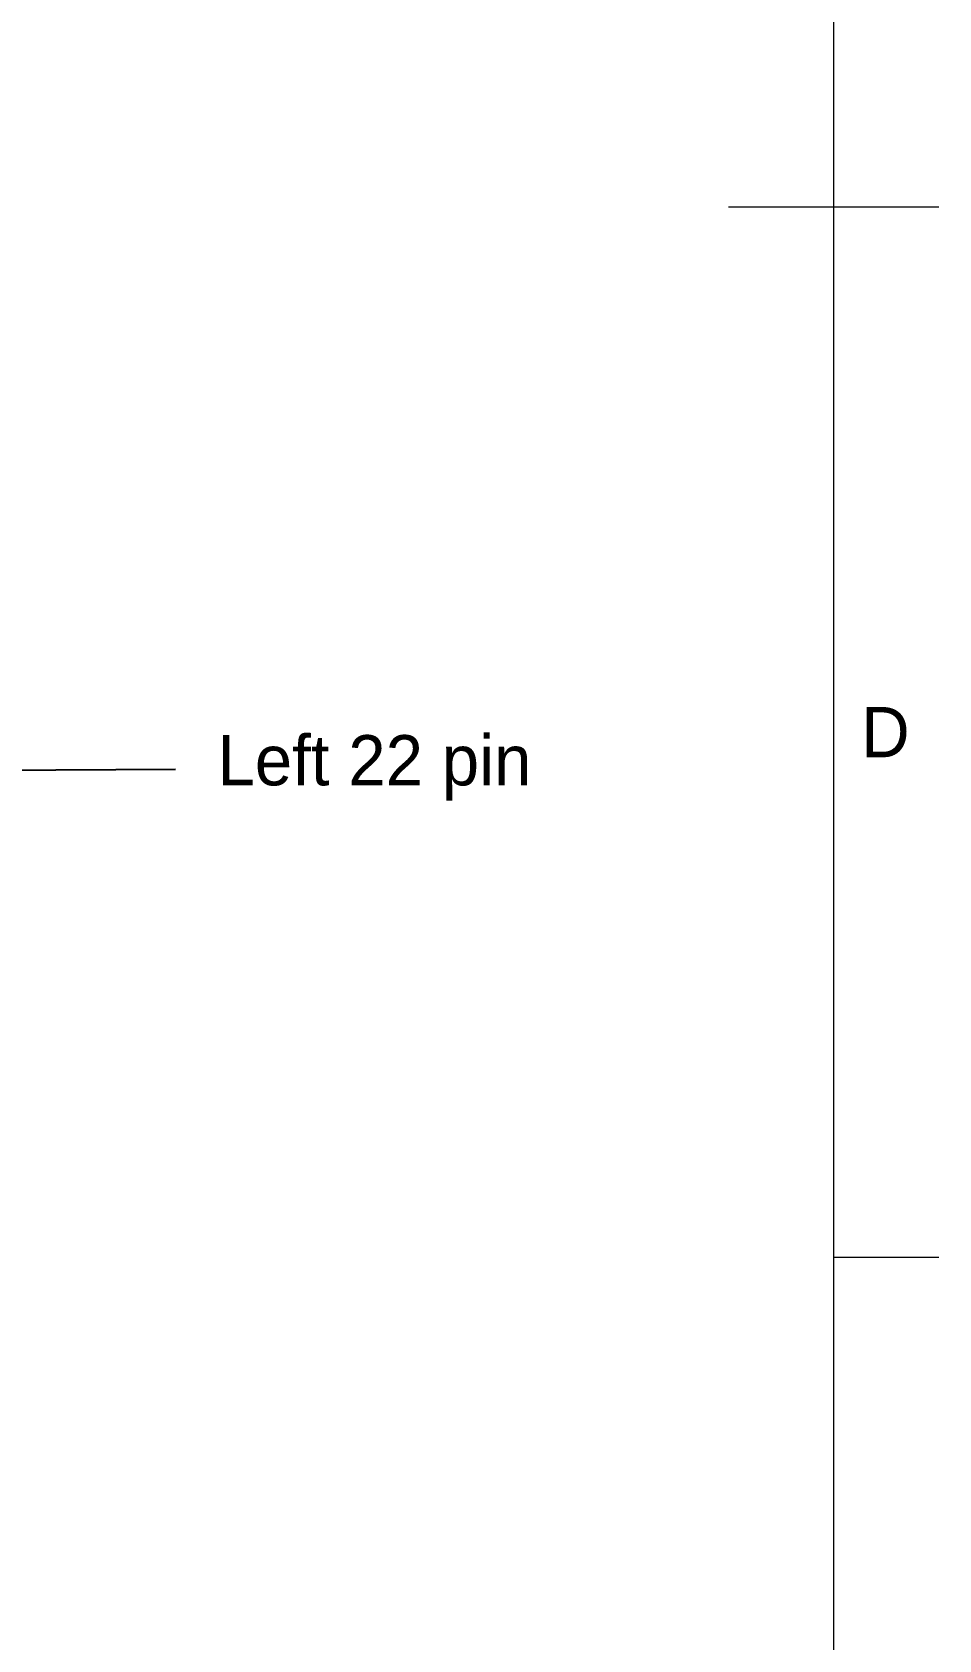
# Model space of a CAD drawing. Header units: millimetres. Extents: x 15 to 205, y 5 to 292.
# Drawn here: x 161.9 to 205, y 80.3 to 156.8 of the extents above; entities that cross this region are included whole.
import ezdxf

# ---------------------------------------------------------------- set-up
doc = ezdxf.new("R2010")
doc.units = ezdxf.units.MM
doc.layers.add('Annotations', color=7, linetype='Continuous')
doc.layers.add('Border', color=7, linetype='Continuous')
doc.styles.add('Shapr0', font='txt', dxfattribs={"height": 2.3925})
doc.dimstyles.new('ISO-25', dxfattribs={"dimtxt": 2.5, "dimasz": 2.5, "dimexe": 1.25, "dimexo": 0.625, "dimtad": 1, "dimtxsty": 'Standard', "dimcen": 2.5, "dimadec": 0, "dimazin": 0, "dimtfac": 1, "dimtmove": 0, "dimatfit": 3, "dimfxl": 1, "dimarcsym": 0})

msp = doc.modelspace()

# ---------------------------------------------------------------- linework, layer by layer
at = {"layer": 'Border', "linetype": 'Continuous', "lineweight": 15}
for p, q in [((200, 10), (200, 287)), ((195, 148.5), (205, 148.5)), ((200, 98.5), (205, 98.5))]:
    msp.add_line(p, q, dxfattribs=at)

# ---------------------------------------------------------------- texts
at = {"layer": 'Annotations', "linetype": 'Continuous', "lineweight": 15, "insert": (170.675, 121.799), "char_height": 1.79438, "width": 84.66672, "attachment_point": 4}
msp.add_mtext('{\\fSF-Mono-Regular-Extended.ttf|b0|i0|c0|p0;\\H1.333333x;Left 22 pin }', dxfattribs=at)
at = {"layer": 'Border', "linetype": 'Continuous', "lineweight": 15, "insert": (201.304, 123.5), "char_height": 2.393, "width": 2.3925, "attachment_point": 4, "style": 'Shapr0'}
msp.add_mtext('D', dxfattribs=at)

# ---------------------------------------------------------------- leaders
at = {"layer": 'Annotations', "linetype": 'Continuous', "lineweight": 15}
msp.add_leader([(158.525, 121.676), (168.675, 121.73)], dimstyle='ISO-25', dxfattribs=at)

doc.saveas('drawing.dxf')
